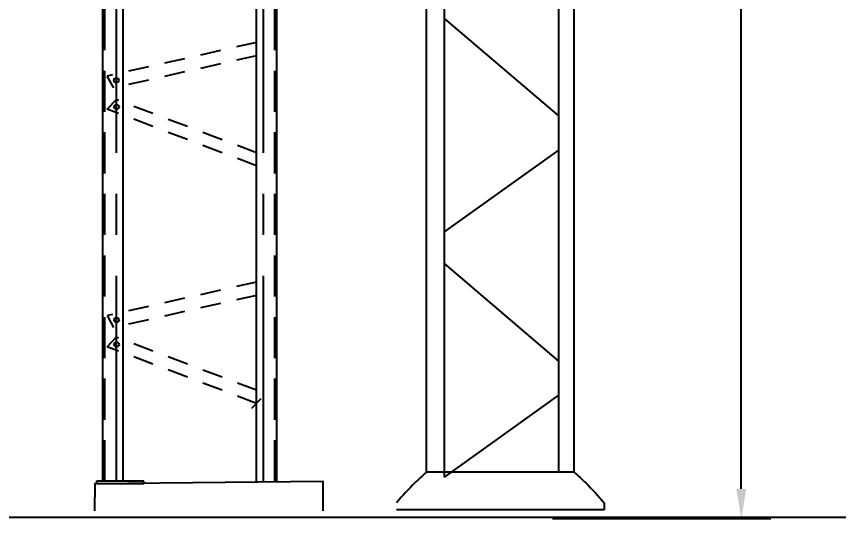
# Model space of a CAD drawing. Header units: inches. Extents: x 29.6 to 118, y -14.2 to 43.7.
# Drawn here: x 53.31 to 58.32, y 7.47 to 10.53 of the extents above; entities that cross this region are included whole.
import ezdxf

# ---------------------------------------------------------------- set-up
doc = ezdxf.new("R2010")
doc.units = ezdxf.units.IN
doc.header["$MEASUREMENT"] = 0
for name, pattern in [('CENTER', [2, 1.25, -0.25, 0.25, -0.25]), ('HIDDEN', [0.375, 0.25, -0.125]), ('HIDDEN2', [0.1875, 0.125, -0.0625])]:
    doc.linetypes.add(name, pattern=pattern)
doc.layers.add('DIM', color=2, linetype='Continuous')
doc.layers.add('referencia', color=2, linetype='Continuous')
doc.styles.get("Standard").update_dxf_attribs({"font": 'arial.ttf'})
doc.dimstyles.get("Standard").update_dxf_attribs({"dimtxt": 0.18, "dimasz": 0.18, "dimexe": 0.18, "dimexo": 0.0625, "dimgap": 0.09, "dimtad": 0, "dimtih": 1, "dimtoh": 1, "dimdec": 4, "dimzin": 0, "dimdsep": 46, "dimtxsty": 'Standard', "dimcen": 0.09, "dimadec": 0, "dimazin": 0, "dimtfac": 1, "dimtdec": 4, "dimtofl": 0, "dimtmove": 0, "dimatfit": 3, "dimfxl": 1, "dimtolj": 1, "dimtzin": 0, "dimarcsym": 0})

# ---------------------------------------------------------------- blocks, each defined once
blk = doc.blocks.new('*D14')
at = {"color": 0, "lineweight": -2, "transparency": 16777216}
for p, q in [((56.5803, 20.4944), (57.9102, 20.4944)), ((57.7302, 20.3144), (57.7302, 18.9962)), ((57.7302, 7.6547), (57.7302, 18.6324)), ((56.5803, 7.4747), (57.9102, 7.4747))]:
    blk.add_line(p, q, dxfattribs=at)
at = {"color": 0, "transparency": 16777216}
for points in [[(57.7002, 20.3144), (57.7602, 20.3144), (57.7302, 20.4944)], [(57.7002, 7.6547), (57.7602, 7.6547), (57.7302, 7.4747)]]:
    blk.add_solid(points, dxfattribs=at)
at = {"layer": 'Defpoints', "color": 0, "transparency": 16777216}
for p in [(56.5178, 20.4944), (56.5178, 7.4747), (57.7302, 7.4747)]:
    blk.add_point(p, dxfattribs=at)
at = {"color": 0, "transparency": 16777216, "insert": (57.7302, 18.8143), "char_height": 0.18, "attachment_point": 5}
blk.add_mtext('\\A1;19.085 m', dxfattribs=at)

msp = doc.modelspace()

# ---------------------------------------------------------------- linework, layer by layer
at = {"color": 2}
msp.add_line((37.43422, 7.48409), (110.10387, 7.48409), dxfattribs=at)
at = {"layer": 'DIM'}
for p, q in [((56.71221, 7.75793), (56.71221, 18.20472)), ((55.81221, 7.75793), (55.81221, 18.0806)), ((55.92025, 18.09641), (55.92025, 7.7277)), ((56.61617, 18.09725), (56.61617, 7.75793)), ((55.92025, 10.52109), (56.61617, 9.92709)), ((56.61617, 9.71839), (55.92025, 9.22072)), ((55.92025, 9.02807), (56.61617, 8.43407)), ((56.61617, 8.22537), (55.92025, 7.7277)), ((54.09122, 7.70188), (53.80391, 7.70188))]:
    msp.add_line(p, q, dxfattribs=at)
at = {"layer": 'DIM', "color": 2}
for p, q in [((53.84113, 7.70188), (53.84113, 11.63443)), ((53.96453, 7.70188), (53.96453, 11.63443)), ((54.77772, 7.70188), (54.77772, 11.63443)), ((54.90113, 7.70188), (54.90113, 11.63443)), ((54.09122, 7.68543), (53.80327, 7.68543)), ((53.80391, 7.68779), (53.80391, 7.70425)), ((54.09122, 7.68543), (54.09122, 7.70188))]:
    msp.add_line(p, q, dxfattribs=at)
at = {"layer": 'DIM', "color": 2, "linetype": 'HIDDEN'}
for p, q in [((53.85265, 7.70188), (53.85265, 11.63443)), ((54.88961, 7.70188), (54.88961, 11.63443))]:
    msp.add_line(p, q, dxfattribs=at)
at = {"layer": 'DIM', "color": 2, "linetype": 'CENTER'}
for p, q in [((53.9234, 7.70188), (53.9234, 11.63443)), ((54.81886, 7.70188), (54.81886, 11.63443))]:
    msp.add_line(p, q, dxfattribs=at)
at = {"layer": 'DIM', "color": 2, "linetype": 'HIDDEN2'}
for p, q in [((54.77772, 10.37419), (53.86746, 10.16954)), ((54.77772, 10.29329), (53.90742, 10.09762)), ((53.90742, 10.09762), (53.86746, 10.16954)), ((53.86691, 9.96799), (53.9234, 10.0278)), ((54.77772, 9.70266), (53.92154, 10.02583)), ((54.77772, 9.62298), (53.86691, 9.96799)), ((54.77772, 9.70266), (54.77772, 9.70266)), ((54.77772, 8.9147), (53.86912, 8.71043)), ((54.77772, 8.8338), (53.90908, 8.63851)), ((54.77772, 8.8338), (54.77772, 8.8338)), ((53.90908, 8.63851), (53.86912, 8.71043)), ((53.86691, 8.5211), (53.9234, 8.58092)), ((54.77772, 8.25578), (53.92154, 8.57895)), ((54.77772, 8.1761), (53.86691, 8.5211)), ((54.74948, 8.14619), (54.80597, 8.206))]:
    msp.add_line(p, q, dxfattribs=at)
at = {"layer": 'DIM', "color": 2}
msp.add_lwpolyline([(55.18272, 7.52089), (55.18299, 7.70089), (55.18299, 7.70089), (53.79149, 7.68543), (53.79149, 7.68543), (53.79085, 7.52089)], dxfattribs=at)
for centre in [(53.9234, 10.14325), (53.92506, 9.98169), (53.92506, 8.68414), (53.92506, 8.53481)]:
    msp.add_circle(centre, 0.01481, dxfattribs=at)
at = {"layer": 'referencia'}
for p, q in [((56.71221, 7.75793), (55.81221, 7.75793)), ((56.89466, 7.57137), (56.89466, 7.52727)), ((56.89466, 7.52727), (55.62976, 7.52727))]:
    msp.add_line(p, q, dxfattribs=at)
for points in [[(55.81221, 7.75793), (55.74173, 7.69178), (55.62976, 7.57137)], [(56.71221, 7.75793), (56.78269, 7.69178), (56.89466, 7.57137)]]:
    msp.add_spline(points, degree=3, dxfattribs=at)

# ---------------------------------------------------------------- dimensions: what is measured, and where the dimension line sits
dim = msp.add_linear_dim(base=(57.73015, 7.47465), p1=(56.51776, 20.49442), p2=(56.51776, 7.47465), angle=90, text='19.085 m', dimstyle='Standard')
dim.commit()
dim.dimension.update_dxf_attribs({"geometry": '*D14', "text_midpoint": (57.73015, 18.81434), "dimtype": 160})

doc.saveas('drawing.dxf')
